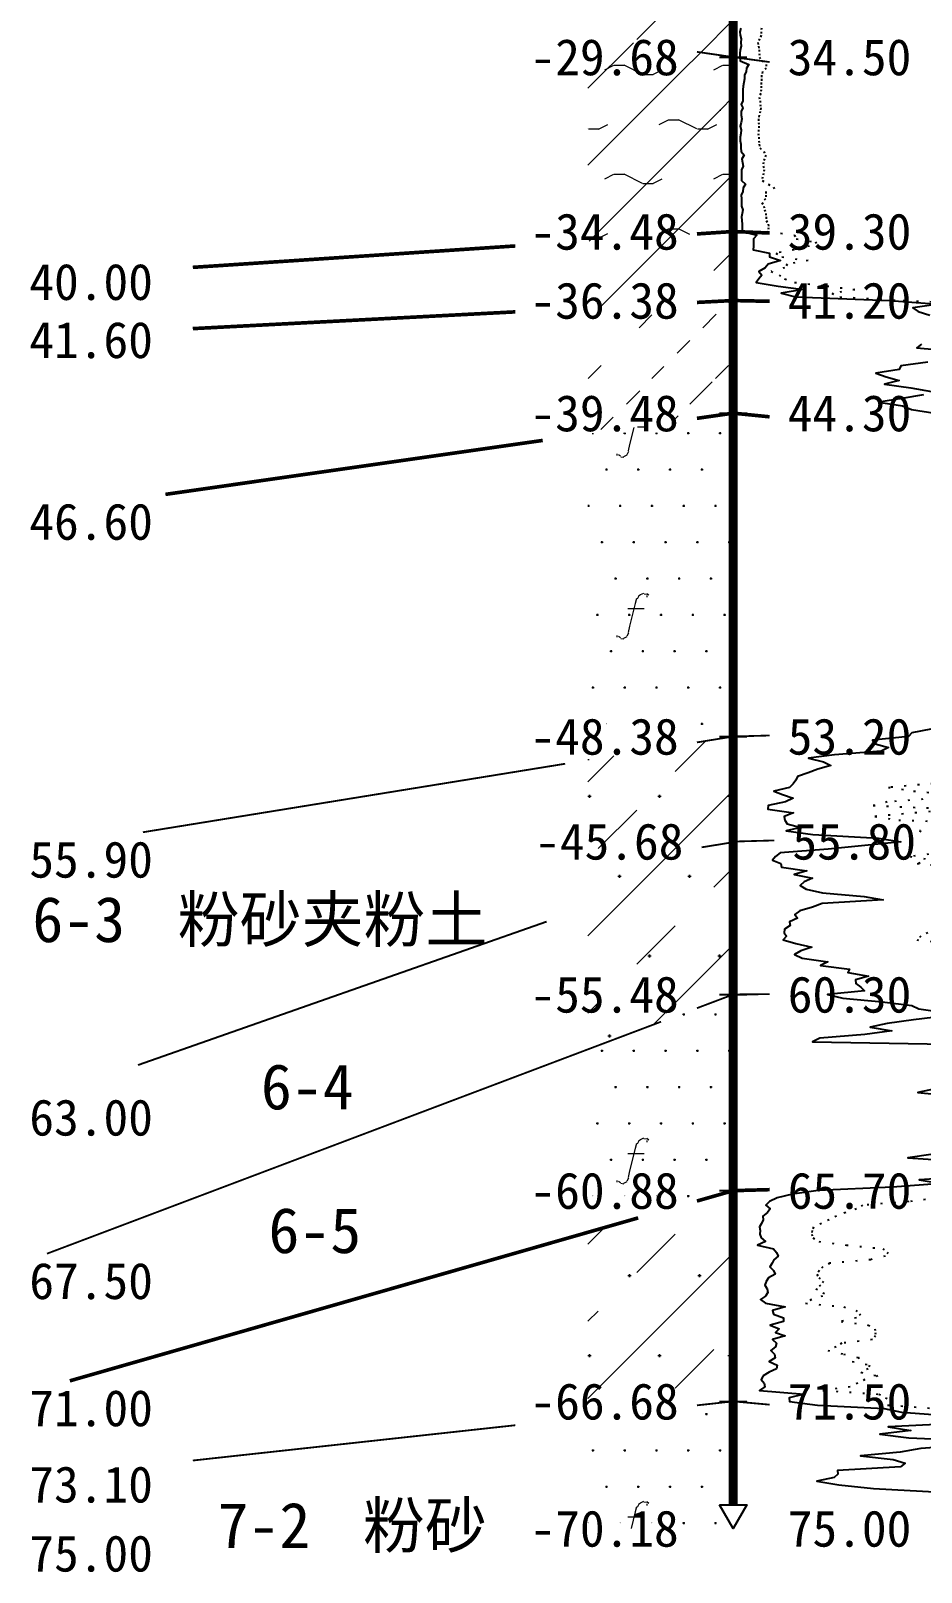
# Model space of a CAD drawing. Extents: x -37 to 3540, y -1485 to 297.
# Drawn here: x 1575.6 to 1624.6, y 67.3 to 152.2 of the extents above; entities that cross this region are included whole.
import ezdxf
from ezdxf.enums import TextEntityAlignment as Align

# ---------------------------------------------------------------- set-up
doc = ezdxf.new("R2010")
doc.units = 0
doc.linetypes.add('DOT', pattern=[6.35, 0, -6.35])
for name, color, linetype in [('CURVE', 200, 'CONTINUOUS'), ('HOLE', 41, 'CONTINUOUS'), ('STRATUM', 241, 'CONTINUOUS')]:
    doc.layers.add(name, color=color, linetype=linetype)
doc.layers.add('HATCH', color=7, linetype='CONTINUOUS', lineweight=13)
doc.styles.add('ST', font='')
doc.styles.get('ST').set_extended_font_data('SimSun')
pattern_1 = [(45, (1308.7487, 0), (-4.24264, 4.24264), [10, 0]), (45, (1309.8097, -3.182), (-2.12132, 6.36396), [3, -3])]
pattern_2 = [(82.875, (1307.914, -1.206), (0.0003693, 10.0001764), [0.0893, -80.5337]), (143.13, (1308.015, -1.2818), (-29.999964, 20.000054), [0.12627, -49.87373]), (172.875, (1308.1923, -1.304), (-70.0002457, 9.9996603), [0.17857, -80.44443]), (206.565, (1308.3707, -1.2147), (-9.999705, -9.99969), [0.19954, -22.16046]), (243.435, (1308.46, -1.0363), (9e-06, -9.999696), [0.19954, -22.16146]), (255.964, (1308.5493, -0.679), (-0.0002, -9.999501), [0.36813, -40.86287]), (255.964, (1308.8593, 0.561), (-0.0002, -9.999501), [1.27838, -39.95262]), (255.964, (1308.9278, 0.835), (-0.0002, -9.999501), [0.28235, -40.94865]), (216.87, (1309.118, 1.0892), (-9.999982, -10.000018), [0.12627, -49.87373]), (243.435, (1309.017, 1.0135), (9e-06, -9.999696), [0.19954, -22.16146]), (206.565, (1309.2965, 1.1785), (-9.999705, -9.99969), [0.19954, -22.16046]), (172.875, (1309.4737, 1.1563), (-70.0002457, 9.9996603), [0.17857, -80.44443]), (143.13, (1309.5747, 1.0806), (-29.999964, 20.000054), [0.12627, -49.87373]), (82.875, (1309.5636, 0.992), (0.0003693, 10.0001764), [0.0893, -80.5337]), (0, (1308.419, 0.34), (0, 10), [0.89286, -9.10714]), (0, (1308.7737, 0), (1, 2), [0, -1.75]), (0, (1308.7487, 0.025), (1, 2), [0, -1.75]), (0, (1308.7487, 0), (1, 2), [0, -1.75]), (0, (1308.7237, 0), (1, 2), [0, -1.75]), (0, (1308.7487, -0.025), (1, 2), [0, -1.75])]
pattern_3 = [(82.875, (1306.9125, -2.6533), (0.000812, 22.000388), [0.1964, -177.1742]), (143.13, (1307.1348, -2.82), (-65.99992, 44.00012), [0.2778, -109.7222]), (172.875, (1307.5246, -2.8687), (-154.00054, 21.999253), [0.3929, -176.9777]), (206.565, (1307.917, -2.672), (-21.99935, -21.9993), [0.439, -48.753]), (243.435, (1308.114, -2.28), (2e-05, -21.99933), [0.439, -48.7552]), (255.964, (1308.31, -1.494), (-0.00044, -21.9989), [0.8099, -89.8983]), (255.964, (1308.992, 1.2344), (-0.00044, -21.9989), [2.8124, -87.8958]), (255.964, (1309.1427, 1.837), (-0.00044, -21.9989), [0.6212, -90.087]), (216.87, (1309.5613, 2.3963), (-21.99996, -22.00004), [0.2778, -109.7222]), (243.435, (1309.339, 2.23), (2e-05, -21.99933), [0.439, -48.7552]), (206.565, (1309.954, 2.593), (-21.99935, -21.9993), [0.439, -48.753]), (172.875, (1310.3437, 2.544), (-154.00054, 21.999253), [0.3929, -176.9777]), (143.13, (1310.566, 2.3772), (-65.99992, 44.00012), [0.2778, -109.7222]), (82.875, (1310.5416, 2.1823), (0.000812, 22.000388), [0.1964, -177.1742]), (0, (1308.023, 0.748), (0, 22), [1.9643, -20.0357]), (0, (1308.8037, 0), (2.2, 4.4), [0, -3.85]), (0, (1308.7487, 0.055), (2.2, 4.4), [0, -3.85]), (0, (1308.7487, 0), (2.2, 4.4), [0, -3.85]), (0, (1308.6937, 0), (2.2, 4.4), [0, -3.85]), (0, (1308.7487, -0.055), (2.2, 4.4), [0, -3.85])]

msp = doc.modelspace()

# ---------------------------------------------------------------- hatches: boundary and pattern name
at = {"layer": 'HATCH'}
h = msp.add_hatch(dxfattribs=at)
h.set_pattern_fill('YNFNT', color=251, style=0)
h.set_pattern_definition([(45, (1308.7487, 0), (-4.24264, 4.24264), [10, 0]), (45, (1309.8097, -3.182), (-2.12132, 6.36396), [3, -3]), (26.565, (1309.8228, -0.2536), (5.999823, 5.999812), [0.567, -12.849]), (0, (1309.256, -0.2536), (0, 6), [0.567, -5.433]), (26.565, (1307.1674, 0), (5.999823, 5.999812), [0.567, -12.849]), (0, (1307.6745, 0.2536), (0, 6), [0.567, -5.433]), (153.435, (1309.2558, -0.2536), (-5.999818, -5e-06), [1.134, -12.2826]), (26.565, (1312.8228, 2.7464), (5.999823, 5.999812), [0.567, -12.849]), (0, (1312.256, 2.7464), (0, 6), [0.567, -5.433]), (26.565, (1310.1674, 3), (5.999823, 5.999812), [0.567, -12.849]), (0, (1310.6745, 3.2536), (0, 6), [0.567, -5.433]), (153.435, (1312.2558, 2.7464), (-5.999818, -5e-06), [1.134, -12.2826])])
h.paths.add_polyline_path([(1614.236, 179.705), (1606.236, 179.672), (1606.236, 151.86), (1614.236, 150.705)])
h.paths.add_polyline_path([(1602.166, 149.216), (1611.725, 149.216), (1611.725, 152.149), (1602.166, 152.149)], flags=9)
h.paths.add_polyline_path([(1602.166, 178.216), (1611.725, 178.216), (1611.725, 181.149), (1602.166, 181.149)], flags=9)
h = msp.add_hatch(dxfattribs=at)
h.set_pattern_fill('YNNT', color=251, style=0)
h.set_pattern_definition([(45, (1308.7487, 0), (-2.12132, 2.12132), [10, 0]), (26.565, (1309.8228, -0.2536), (5.999823, 5.999812), [0.567, -12.849]), (0, (1309.256, -0.2536), (0, 6), [0.567, -5.433]), (26.565, (1307.1674, 0), (5.999823, 5.999812), [0.567, -12.849]), (0, (1307.6745, 0.2536), (0, 6), [0.567, -5.433]), (153.435, (1309.2558, -0.2536), (-5.999818, -5e-06), [1.134, -12.2826]), (26.565, (1312.8228, 2.7464), (5.999823, 5.999812), [0.567, -12.849]), (0, (1312.256, 2.7464), (0, 6), [0.567, -5.433]), (26.565, (1310.1674, 3), (5.999823, 5.999812), [0.567, -12.849]), (0, (1310.6745, 3.2536), (0, 6), [0.567, -5.433]), (153.435, (1312.2558, 2.7464), (-5.999818, -5e-06), [1.134, -12.2826])])
h.paths.add_polyline_path([(1614.236, 150.705), (1606.236, 151.86), (1606.236, 140.574), (1614.236, 141.105)])
h.paths.add_polyline_path([(1602.166, 139.616), (1611.725, 139.616), (1611.725, 142.549), (1602.166, 142.549)], flags=9)
h.paths.add_polyline_path([(1602.166, 149.216), (1611.725, 149.216), (1611.725, 152.149), (1602.166, 152.149)], flags=9)
h = msp.add_hatch(dxfattribs=at)
h.set_pattern_fill('FZNT', color=32, style=0)
h.set_pattern_definition(pattern_1)
h.paths.add_polyline_path([(1614.236, 141.105), (1606.236, 140.574), (1606.236, 136.889), (1614.236, 137.305)])
h.paths.add_polyline_path([(1602.166, 135.816), (1611.725, 135.816), (1611.725, 138.749), (1602.166, 138.749)], flags=9)
h.paths.add_polyline_path([(1602.166, 139.616), (1611.725, 139.616), (1611.725, 142.549), (1602.166, 142.549)], flags=9)
h = msp.add_hatch(dxfattribs=at)
h.set_pattern_fill('NZFT', color=52, style=0)
h.set_pattern_definition([(45, (1308.7487, 0), (-6e-07, 6.99998), [0.9473, -8.9522]), (45, (1310.1487, 1.4), (-6e-07, 6.99998), [0.9869, -8.9126]), (45, (1311.5487, 2.8), (-6e-07, 6.99998), [1.06018, -8.83931]), (45, (1312.9487, 4.2), (-6e-07, 6.99998), [0.94918, -8.95032]), (45, (1314.3487, 5.6), (-6e-07, 6.99998), [1.0365, -8.863]), (45, (1312.2487, 0), (-6e-07, 6.99998), [1.01335, -8.88615]), (45, (1313.6487, 1.4), (-6e-07, 6.99998), [1.07896, -12.12037]), (45, (1315.0487, 2.8), (-6e-07, 6.99998), [0.99882, -8.90067]), (45, (1309.4487, 4.2), (-4e-07, 6.99998), [1.05533, -8.84416]), (45, (1310.8487, 5.6), (-4e-07, 6.99998), [1.0365, -8.863])])
h.paths.add_polyline_path([(1614.236, 137.305), (1606.236, 136.889), (1606.236, 129.961), (1614.236, 131.105)])
h.paths.add_polyline_path([(1602.166, 129.616), (1611.725, 129.616), (1611.725, 132.549), (1602.166, 132.549)], flags=9)
h.paths.add_polyline_path([(1602.166, 135.816), (1611.725, 135.816), (1611.725, 138.749), (1602.166, 138.749)], flags=9)
h = msp.add_hatch(dxfattribs=at)
h.set_pattern_fill('FS', color=142, style=0)
h.set_pattern_definition(pattern_2)
h.paths.add_polyline_path([(1614.236, 131.105), (1606.236, 129.961), (1606.236, 112.008), (1614.236, 113.305)])
h.paths.add_polyline_path([(1602.166, 111.816), (1611.725, 111.816), (1611.725, 114.749), (1602.166, 114.749)], flags=9)
h.paths.add_polyline_path([(1602.166, 129.616), (1611.725, 129.616), (1611.725, 132.549), (1602.166, 132.549)], flags=9)
h = msp.add_hatch(dxfattribs=at)
h.set_pattern_fill('FZNT', color=32, style=0)
h.set_pattern_definition(pattern_1)
h.paths.add_polyline_path([(1614.236, 113.305), (1606.236, 112.008), (1606.236, 96.083), (1614.236, 99.105)])
h.paths.add_polyline_path([(1602.166, 97.616), (1611.725, 97.616), (1611.725, 100.549), (1602.166, 100.549)], flags=9)
h.paths.add_polyline_path([(1602.166, 111.816), (1611.725, 111.816), (1611.725, 114.749), (1602.166, 114.749)], flags=9)
h = msp.add_hatch(dxfattribs=at)
h.set_pattern_fill('FS', color=32, scale=2.2, style=0)
h.set_pattern_definition(pattern_3)
h.paths.add_polyline_path([(1614.236, 113.305), (1606.236, 112.008), (1606.236, 96.083), (1614.236, 99.105)])
h.paths.add_polyline_path([(1602.166, 97.616), (1611.725, 97.616), (1611.725, 100.549), (1602.166, 100.549)], flags=9)
h.paths.add_polyline_path([(1602.166, 111.816), (1611.725, 111.816), (1611.725, 114.749), (1602.166, 114.749)], flags=9)
h = msp.add_hatch(dxfattribs=at)
h.set_pattern_fill('FS', color=142, style=0)
h.set_pattern_definition(pattern_2)
h.paths.add_polyline_path([(1614.236, 99.105), (1606.236, 96.083), (1606.236, 86.011), (1614.236, 88.305)])
h.paths.add_polyline_path([(1602.166, 86.816), (1611.725, 86.816), (1611.725, 89.749), (1602.166, 89.749)], flags=9)
h = msp.add_hatch(dxfattribs=at)
h.set_pattern_fill('FZNT', color=32, style=0)
h.set_pattern_definition(pattern_1)
h.paths.add_polyline_path([(1614.236, 88.305), (1606.236, 86.011), (1606.236, 75.829), (1614.236, 76.705)])
h.paths.add_polyline_path([(1602.166, 75.216), (1611.725, 75.216), (1611.725, 78.149), (1602.166, 78.149)], flags=9)
h = msp.add_hatch(dxfattribs=at)
h.set_pattern_fill('FS', color=32, scale=2.2, style=0)
h.set_pattern_definition(pattern_3)
h.paths.add_polyline_path([(1614.236, 88.305), (1606.236, 86.011), (1606.236, 75.829), (1614.236, 76.705)])
h.paths.add_polyline_path([(1602.166, 75.216), (1611.725, 75.216), (1611.725, 78.149), (1602.166, 78.149)], flags=9)
h = msp.add_hatch(dxfattribs=at)
h.set_pattern_fill('FS', color=142, style=0)
h.set_pattern_definition(pattern_2)
h.paths.add_polyline_path([(1614.236, 76.705), (1606.236, 75.829), (1606.236, 69.705), (1614.236, 69.705), (1613.486, 71.004), (1614.236, 71.004)])
h.paths.add_polyline_path([(1602.166, 68.216), (1611.725, 68.216), (1611.725, 71.149), (1602.166, 71.149)], flags=9)
h.paths.add_polyline_path([(1602.166, 75.216), (1611.725, 75.216), (1611.725, 78.149), (1602.166, 78.149)], flags=9)

# ---------------------------------------------------------------- linework, layer by layer
at = {"layer": 'CURVE', "color": 30, "linetype": 'Continuous'}
for points in [[(1614.646, 152.305), (1614.606, 152.105), (1614.626, 151.905), (1614.676, 151.705), (1614.646, 151.505), (1614.666, 151.305), (1614.616, 151.105), (1614.606, 150.905), (1614.596, 150.705), (1614.626, 150.505), (1615.086, 150.305), (1614.966, 150.105), (1614.946, 149.905), (1614.856, 149.705), (1614.856, 149.505), (1614.816, 149.305), (1614.776, 149.105), (1614.756, 148.905), (1614.756, 148.705), (1614.756, 148.505), (1614.766, 148.305), (1614.676, 148.105), (1614.766, 147.905), (1614.676, 147.705), (1614.676, 147.505), (1614.706, 147.305), (1614.676, 147.105), (1614.616, 146.905), (1614.676, 146.705), (1614.656, 146.505), (1614.626, 146.305), (1614.626, 146.105), (1614.646, 145.905), (1614.646, 145.705), (1614.676, 145.505), (1614.846, 145.305), (1614.716, 145.105), (1614.746, 144.905), (1614.786, 144.705), (1614.696, 144.505), (1614.686, 144.305), (1614.686, 144.105), (1614.686, 143.905), (1614.916, 143.705), (1614.786, 143.505), (1614.756, 143.305), (1614.676, 143.105), (1614.696, 142.905), (1614.696, 142.705), (1614.696, 142.505), (1614.756, 142.305), (1614.726, 142.105), (1614.696, 141.905), (1614.706, 141.705), (1614.726, 141.505), (1614.726, 141.305), (1614.736, 141.105), (1615.526, 140.905), (1615.356, 140.705), (1615.346, 140.505), (1615.346, 140.305), (1615.326, 140.105), (1616.226, 139.905), (1616.236, 139.705), (1616.836, 139.505), (1616.156, 139.305), (1615.996, 139.105), (1615.636, 138.905), (1615.806, 138.705), (1615.646, 138.505), (1615.496, 138.305), (1616.716, 138.105), (1618.106, 137.905), (1616.876, 137.705), (1617.656, 137.505), (1622.846, 137.305), (1625.536, 137.105), (1624.126, 136.905), (1624.416, 136.705), (1625.056, 136.505)], [(1624.596, 134.905), (1624.346, 134.705), (1626.606, 134.505)], [(1624.946, 133.905), (1623.466, 133.705), (1623.366, 133.505), (1622.086, 133.305), (1622.656, 133.105), (1623.376, 132.905), (1622.566, 132.705), (1624.006, 132.505), (1625.156, 132.305)], [(1624.716, 132.105), (1623.516, 131.905), (1622.246, 131.705), (1623.546, 131.505), (1624.056, 131.305), (1625.336, 131.105)], [(1625.116, 113.705), (1624.076, 113.505), (1623.886, 113.305), (1621.896, 113.105), (1622.056, 112.905), (1622.776, 112.705), (1622.386, 112.505), (1619.806, 112.305), (1618.376, 112.105), (1619.206, 111.905), (1619.606, 111.705), (1618.896, 111.505), (1618.366, 111.305), (1617.766, 111.105), (1617.676, 110.905), (1617.536, 110.705), (1617.326, 110.505), (1616.476, 110.305), (1616.946, 110.105), (1617.526, 109.905), (1617.116, 109.705), (1616.166, 109.505), (1616.146, 109.305), (1617.546, 109.105), (1617.046, 108.905), (1617.076, 108.705), (1617.196, 108.505), (1617.956, 108.305), (1617.156, 108.105), (1618.616, 107.905), (1622.226, 107.705), (1623.466, 107.505), (1621.486, 107.305), (1619.456, 107.105), (1616.816, 106.905), (1616.566, 106.705), (1616.396, 106.505), (1616.856, 106.305), (1616.886, 106.105), (1618.296, 105.905), (1617.596, 105.705), (1618.596, 105.505), (1618.146, 105.305), (1617.916, 105.105), (1618.246, 104.905), (1619.156, 104.705), (1621.436, 104.505), (1622.486, 104.305), (1619.136, 104.105), (1618.606, 103.905), (1617.906, 103.705), (1617.626, 103.505), (1617.766, 103.305), (1617.336, 103.105), (1617.376, 102.905), (1617.066, 102.705), (1617.036, 102.505), (1617.176, 102.305), (1616.976, 102.105), (1617.676, 101.905), (1618.556, 101.705), (1617.956, 101.505), (1617.606, 101.305), (1618.036, 101.105), (1619.446, 100.905), (1619.046, 100.705), (1620.636, 100.505), (1620.546, 100.305), (1621.686, 100.105), (1620.966, 99.905), (1620.986, 99.705), (1621.256, 99.505), (1621.466, 99.305), (1619.416, 99.105), (1620.276, 98.905), (1622.426, 98.705), (1624.076, 98.505), (1624.456, 98.305), (1625.846, 98.105)], [(1625.826, 97.905), (1624.166, 97.705), (1622.716, 97.505), (1621.766, 97.305), (1622.966, 97.105), (1621.476, 96.905), (1619.006, 96.705), (1618.596, 96.505), (1629.126, 96.305)], [(1625.356, 93.905), (1624.396, 93.705), (1626.446, 93.505)], [(1625.236, 90.305), (1623.846, 90.105), (1626.956, 89.905)], [(1627.636, 89.105), (1624.466, 88.905), (1625.686, 88.705), (1623.006, 88.505), (1618.906, 88.305), (1617.496, 88.105), (1616.646, 87.905), (1616.236, 87.705), (1616.036, 87.505), (1616.266, 87.305), (1616.116, 87.105), (1615.856, 86.905), (1615.886, 86.705), (1615.786, 86.505), (1615.686, 86.305), (1615.716, 86.105), (1615.696, 85.905), (1615.776, 85.705), (1616.006, 85.505), (1615.576, 85.305), (1616.446, 85.105), (1616.616, 84.905), (1616.706, 84.705), (1616.476, 84.505), (1616.376, 84.305), (1616.256, 84.105), (1616.456, 83.905), (1616.536, 83.705), (1616.176, 83.505), (1616.056, 83.305), (1615.966, 83.105), (1616.096, 82.905), (1616.136, 82.705), (1616.016, 82.505), (1615.736, 82.305), (1616.016, 82.105), (1617.086, 81.905), (1616.396, 81.705), (1616.456, 81.505), (1616.996, 81.305), (1616.996, 81.105), (1616.276, 80.905), (1616.766, 80.705), (1616.566, 80.505), (1617.096, 80.305), (1616.406, 80.105), (1616.616, 79.905), (1616.556, 79.705), (1616.306, 79.505), (1616.506, 79.305), (1616.546, 79.105), (1616.216, 78.905), (1616.656, 78.705), (1616.626, 78.505), (1616.206, 78.305), (1615.886, 78.105), (1615.766, 77.905), (1615.946, 77.705), (1615.966, 77.505), (1615.676, 77.305), (1618.146, 77.105), (1617.306, 76.905), (1617.336, 76.705), (1618.866, 76.505), (1622.536, 76.305), (1623.496, 76.105), (1626.226, 75.905)], [(1626.926, 75.505), (1622.756, 75.305), (1624.006, 75.105), (1622.306, 74.905), (1623.896, 74.705), (1628.236, 74.505)], [(1627.306, 74.305), (1624.556, 74.105), (1623.426, 73.905), (1621.236, 73.705), (1623.046, 73.505), (1623.706, 73.305), (1623.436, 73.105), (1619.976, 72.905), (1619.996, 72.705), (1619.796, 72.505), (1618.846, 72.305), (1620.056, 72.105), (1621.956, 71.905), (1625.666, 71.705)]]:
    msp.add_lwpolyline(points, dxfattribs=at)
at = {"layer": 'CURVE', "color": 100, "linetype": 'DOT', "ltscale": 0.1}
for points in [[(1615.796, 152.305), (1615.766, 152.105), (1615.766, 151.905), (1615.686, 151.705), (1615.596, 151.505), (1615.626, 151.305), (1615.656, 151.105), (1615.666, 150.905), (1615.686, 150.705), (1615.816, 150.505), (1616.046, 150.305), (1616.056, 150.105), (1615.846, 149.905), (1615.796, 149.705), (1615.796, 149.505), (1615.776, 149.305), (1615.776, 149.105), (1615.776, 148.905), (1615.746, 148.705), (1615.656, 148.505), (1615.726, 148.305), (1615.726, 148.105), (1615.756, 147.905), (1615.726, 147.705), (1615.656, 147.505), (1615.626, 147.305), (1615.626, 147.105), (1615.646, 146.905), (1615.626, 146.705), (1615.616, 146.505), (1615.636, 146.305), (1615.646, 146.105), (1615.666, 145.905), (1615.696, 145.705), (1615.916, 145.505), (1616.026, 145.305), (1615.956, 145.105), (1615.896, 144.905), (1615.886, 144.705), (1615.946, 144.505), (1615.906, 144.305), (1615.846, 144.105), (1615.826, 143.905), (1616.156, 143.705), (1616.526, 143.505), (1616.036, 143.305), (1616.036, 143.105), (1616.006, 142.905), (1615.816, 142.705), (1615.926, 142.505), (1615.956, 142.305), (1616.026, 142.105), (1616.046, 141.905), (1616.056, 141.705), (1616.166, 141.505), (1616.186, 141.305), (1616.116, 141.105), (1617.606, 140.905), (1617.706, 140.705), (1618.836, 140.505), (1618.416, 140.305), (1617.586, 140.105), (1616.586, 139.905), (1616.916, 139.705), (1618.356, 139.505), (1617.196, 139.305), (1617.066, 139.105), (1616.326, 138.905), (1616.756, 138.705), (1617.066, 138.505), (1617.616, 138.305), (1619.396, 138.105), (1620.926, 137.905), (1619.666, 137.705), (1620.106, 137.505), (1623.596, 137.305), (1628.546, 137.105)], [(1625.216, 110.705), (1622.776, 110.505), (1624.166, 110.305), (1626.246, 110.105)], [(1625.406, 109.905), (1622.716, 109.705), (1621.946, 109.505), (1626.546, 109.305), (1624.336, 109.105), (1622.036, 108.905), (1623.346, 108.705), (1629.376, 108.505)], [(1626.006, 108.305), (1624.486, 108.105), (1625.416, 107.905)], [(1625.716, 106.905), (1623.976, 106.705), (1625.246, 106.505), (1624.366, 106.305), (1626.696, 106.105)], [(1624.946, 102.505), (1624.566, 102.305), (1624.336, 102.105), (1626.526, 101.905)], [(1625.546, 87.905), (1623.906, 87.705), (1621.356, 87.505), (1621.016, 87.305), (1620.426, 87.105), (1619.926, 86.905), (1619.516, 86.705), (1619.086, 86.505), (1618.646, 86.305), (1618.586, 86.105), (1618.556, 85.905), (1618.626, 85.705), (1618.946, 85.505), (1620.466, 85.305), (1622.466, 85.105), (1622.756, 84.905), (1622.606, 84.705), (1621.796, 84.505), (1619.556, 84.305), (1619.166, 84.105), (1618.976, 83.905), (1618.836, 83.705), (1618.946, 83.505), (1619.206, 83.305), (1619.046, 83.105), (1618.786, 82.905), (1619.216, 82.705), (1619.146, 82.505), (1618.536, 82.305), (1618.216, 82.105), (1620.326, 81.905), (1620.986, 81.705), (1621.246, 81.505), (1621.016, 81.305), (1620.176, 81.105), (1621.666, 80.905), (1622.036, 80.705), (1622.046, 80.505), (1622.076, 80.305), (1621.896, 80.105), (1620.216, 79.905), (1619.896, 79.705), (1619.446, 79.505), (1620.306, 79.305), (1621.186, 79.105), (1620.786, 78.905), (1621.746, 78.705), (1621.656, 78.505), (1621.266, 78.305), (1622.196, 78.105), (1621.476, 77.905), (1621.086, 77.705), (1620.666, 77.505), (1619.166, 77.305), (1622.256, 77.105), (1622.616, 76.905), (1622.956, 76.705), (1622.736, 76.505), (1625.496, 76.305)]]:
    msp.add_lwpolyline(points, dxfattribs=at)
at = {"layer": 'HOLE', "linetype": 'Continuous', "const_width": 0.5}
msp.add_lwpolyline([(1614.236, 219.705), (1614.236, 71.004)], dxfattribs=at)
at = {"layer": 'HOLE', "linetype": 'Continuous'}
for points in [[(1613.486, 150.705), (1614.986, 150.705)], [(1613.486, 141.105), (1614.986, 141.105)], [(1613.486, 137.305), (1614.986, 137.305)], [(1613.486, 131.105), (1614.986, 131.105)], [(1613.486, 113.305), (1614.986, 113.305)], [(1613.486, 99.105), (1614.986, 99.105)], [(1613.486, 88.305), (1614.986, 88.305)], [(1613.486, 76.705), (1614.986, 76.705)]]:
    msp.add_lwpolyline(points, dxfattribs=at)
msp.add_lwpolyline([(1613.486, 71.004), (1614.986, 71.004), (1614.236, 69.705)], close=True, dxfattribs=at)
at = {"layer": 'STRATUM', "linetype": 'Continuous'}
for points, const_width in [([(1612.236, 150.994), (1614.236, 150.705), (1616.236, 150.434)], 0.1), ([(1612.236, 140.972), (1614.236, 141.105), (1616.236, 141.022)], 0.2), ([(1584.485, 139.131), (1593.36, 139.72), (1602.236, 140.309)], 0.2), ([(1584.485, 135.759), (1593.36, 136.22), (1602.236, 136.681)], 0.2), ([(1612.236, 137.201), (1614.236, 137.305), (1616.236, 137.262)], 0.2), ([(1612.236, 130.819), (1614.236, 131.105), (1616.236, 130.904)], 0.2), ([(1582.975, 126.635), (1593.36, 128.12), (1603.746, 129.605)], 0.2), ([(1612.236, 112.981), (1614.236, 113.305), (1616.236, 113.361)], 0.1), ([(1581.736, 108.035), (1593.36, 109.92), (1604.985, 111.805)], 0.1), ([(1612.493, 107.204), (1614.493, 107.528), (1616.493, 107.584)], 0.1), ([(1612.236, 98.35), (1614.236, 99.105), (1616.236, 99.121)], 0.1), ([(1576.456, 84.835), (1593.36, 91.22), (1610.264, 97.605)], 0.1), ([(1612.236, 87.732), (1614.236, 88.305), (1616.236, 88.361)], 0.2), ([(1577.717, 77.835), (1593.36, 82.32), (1609.004, 86.805)], 0.2), ([(1612.236, 76.486), (1614.236, 76.705), (1616.236, 76.523)], 0.1), ([(1584.485, 73.449), (1593.36, 74.42), (1602.236, 75.391)], 0.1)]:
    msp.add_lwpolyline(points, dxfattribs=dict(at, const_width=const_width))
at = {"layer": 'STRATUM'}
msp.add_lwpolyline([(1581.482, 95.237), (1603.955, 103.123)], dxfattribs=at)

# ---------------------------------------------------------------- texts
at = {"layer": 'HOLE', "style": 'ST'}
for s, p in [('-29.68', (1611.236, 150.705)), ('-34.48', (1611.236, 141.105)), ('-36.38', (1611.236, 137.305)), ('-39.48', (1611.236, 131.105)), ('-48.38', (1611.236, 113.305)), ('-45.68', (1611.493, 107.528)), ('-55.48', (1611.236, 99.105)), ('-60.88', (1611.236, 88.305)), ('-66.68', (1611.236, 76.705)), ('-70.18', (1611.236, 69.705))]:
    msp.add_text(s, height=2, dxfattribs=at).set_placement(p, align=Align.MIDDLE_RIGHT)
for s, p in [('34.50', (1617.236, 150.705)), ('39.30', (1617.236, 141.105)), ('40.00', (1575.485, 138.335)), ('41.20', (1617.236, 137.305)), ('41.60', (1575.485, 135.135)), ('44.30', (1617.236, 131.105)), ('46.60', (1575.485, 125.135)), ('53.20', (1617.236, 113.305)), ('55.80', (1617.493, 107.528)), ('55.90', (1575.485, 106.535)), ('60.30', (1617.236, 99.105)), ('63.00', (1575.485, 92.335)), ('65.70', (1617.236, 88.305)), ('67.50', (1575.485, 83.335)), ('71.00', (1575.485, 76.335)), ('71.50', (1617.236, 76.705)), ('73.10', (1575.485, 72.135)), ('75.00', (1617.236, 69.705)), ('75.00', (1575.485, 68.335))]:
    msp.add_text(s, height=2, dxfattribs=at).set_placement(p, align=Align.MIDDLE_LEFT)
at = {"layer": 'STRATUM', "style": 'ST'}
for s, p in [('6-3', (1575.653, 103.237)), ('粉砂夹粉土', (1583.653, 103.237)), ('6-4', (1588.233, 94.029)), ('6-5', (1588.65, 86.117)), ('粉砂', (1593.852, 69.885)), ('7-2', (1585.852, 69.885))]:
    msp.add_text(s, height=2.5, dxfattribs=at).set_placement(p, align=Align.MIDDLE_LEFT)

doc.saveas('drawing.dxf')
